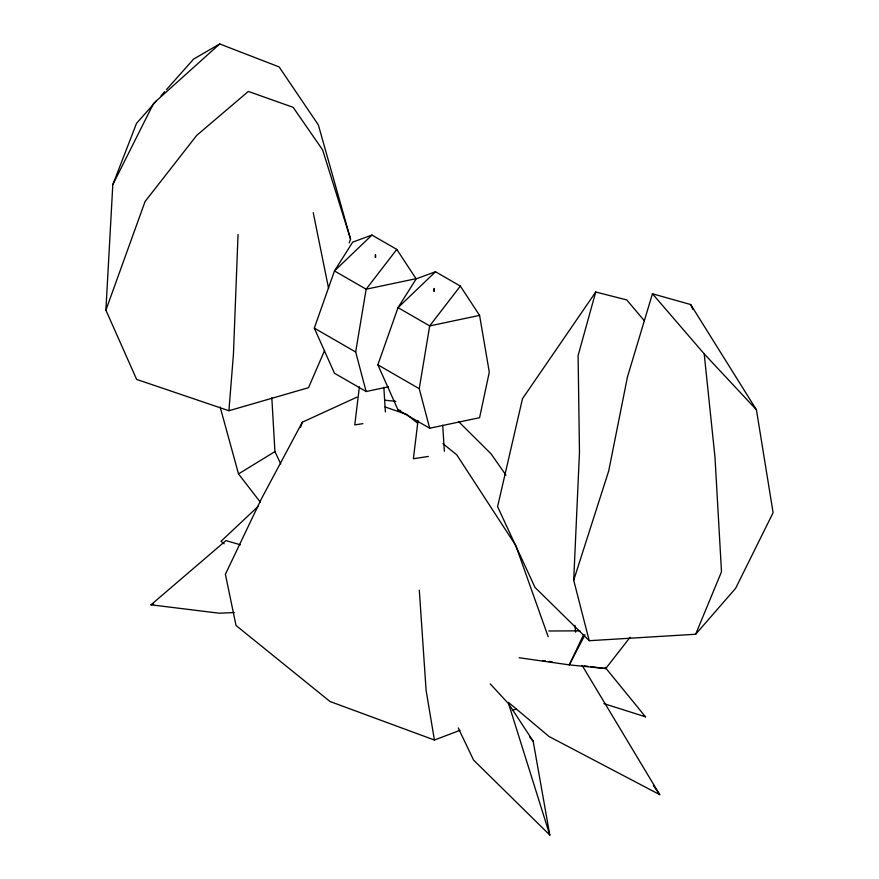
<?xml version="1.0" encoding="UTF-8"?>
<svg xmlns="http://www.w3.org/2000/svg" width="879" height="879" viewBox="0 0 879 879"><rect width="100%" height="100%" fill="white"/><g stroke="black" fill="none" stroke-linecap="round" stroke-linejoin="round"><path stroke-width="1.32" d="M238.044 234.451L233.44 354.16L228.925 410.724L136.652 379.42L105.898 310.166L112.809 184.645L136.553 123.291L156.484 100.865M573.701 580.25L608.707 470.946L627.452 376.959L652.449 293.784L690.685 304.541L756.423 409.79L773.102 512.688L735.624 588.337L695.663 634.253L589.216 640.703L573.701 580.25L579.481 452.344L578.096 355.577L595.731 292.004L626.738 299.926L644.34 320.747M359.401 386.771L354.764 424.909L362.884 423.656M375.168 257.371L375.498 254.646L375.674 257.382M418.019 420.612L413.383 458.75L428.271 456.454M433.786 291.213L434.116 288.488L434.292 291.224M366.136 391.529L355.676 352.007L366.136 289.213L396.781 249.405L371.949 235.067L352.699 242.132L334.47 270.93L314.308 328.12L334.47 373.245L366.136 391.529L388.452 386.815M429.688 428.216L419.239 388.705L429.688 325.911L460.343 286.093L435.512 271.754L416.261 278.819L398.033 307.628L377.86 364.818L398.033 409.944L429.688 428.216L479.582 417.701L489.295 372.147L479.582 315.385L460.343 286.093M349.194 242.934L350.556 239.099L318.363 124.939L279.104 66.914L219.717 43.95L193.611 59.08L166.439 89.647M300.486 427.337L302.31 422.206L356.896 397.165M105.898 310.166L145.068 201.533L196.709 135.388L248.328 91.427L293.157 107.337L322.626 149.924L350.556 239.099M695.663 634.253L721.494 571.789L714.99 457.245L704.2 353.863L652.449 293.784M324.615 350.468L308.518 387.694L228.925 410.724M583.678 634.495L569.295 664.876L519.137 657.745M112.809 184.645L153.583 103.37L219.717 43.95M584.985 634.803L569.295 664.876L605.697 668.578L630.166 637.231M302.31 422.206L261.338 498.975L225.387 574.295L236.033 625.496L330.021 701.508L434.413 740.03L460.003 730.317M595.731 292.004L522.5 398.681L497.58 506.656L535.047 587.458L589.216 640.703M161.011 95.767L164.626 91.691M371.949 235.067L334.47 270.93L366.136 289.213L416.02 278.687L396.781 249.405M435.512 271.754L398.033 307.628L429.688 325.911L479.582 315.385M258.404 506.15L220.97 541.343L224.189 543.782M234.243 612.531L219.19 613.212L151.012 604.807L225.947 540.607L240.417 544.804M260.294 502.129L238.517 473.913L274.929 451.608L271.831 397.758M512.457 710.408L516.292 708.946M151.012 604.807L153.671 604.126M548.782 630.979L579.975 630.869M385.057 400.209L395.781 401.373M542.629 660.547L545.321 660.887M549.342 661.393L552.023 661.744M584.227 665.842L588.26 666.359M590.941 666.7L605.697 668.578M398.033 409.944L400.725 410.493M603.917 703.629L645.505 716.814L605.159 667.337M385.068 406.955L406.823 414.514L417.448 423.085M582.129 665.425L659.733 794.66L549.056 736.514L508.392 702.31M314.308 328.12L355.676 352.007M377.86 364.818L419.239 388.705M643.362 715.154L645.505 716.814M442.939 443.664L456.75 454.806L515.731 545.43L548.188 636.737M490.229 683.884L508.644 703.826L533.157 741.162L549.804 835.05L473.561 760.071L458.245 727.933M458.508 421.502L491.086 453.883L505.974 475.154M704.2 353.863L756.423 409.79M529.696 736.998L533.157 741.162M653.438 785.694L659.733 794.66M274.929 451.608L280.753 463.914M690.685 304.541L692.905 309.452M508.644 703.826L549.804 835.05M220.146 407.021L238.517 473.913M313.232 212.63L328.603 288.488M434.413 740.03L426.084 690.169L419.316 590.183M574.965 625.398L575.591 632.166M442.719 425.227L444.356 451.202M383.837 387.276L385.387 411.888"/></g></svg>
